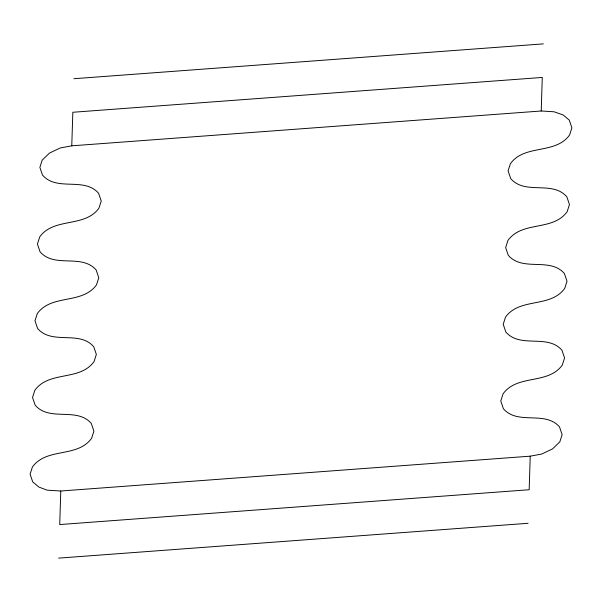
<?xml version="1.0" encoding="UTF-8"?>
<svg xmlns="http://www.w3.org/2000/svg" width="602" height="602" viewBox="0 0 602 602"><rect width="100%" height="100%" fill="white"/><g stroke="black" fill="none" stroke-linecap="round" stroke-linejoin="round"><path stroke-width="0.9" d="M60.787 491.006L59.718 524.56L529.166 489.735L530.234 456.173L541.702 454.043L552.538 448.919L559.822 441.83L562.14 434.674L559.521 426.946C544.976 410.143 517.87 425.584 503.385 408.698L500.766 400.97L503.084 393.806C517.442 373.977 547.91 384.964 562.26 365.128L564.578 357.972L561.959 350.236C547.414 333.44 520.309 348.874 505.823 331.988L503.204 324.26L505.522 317.103C519.88 297.268 550.348 308.254 564.699 288.426L567.016 281.262L564.405 273.534C549.852 256.73 522.747 272.172 508.269 255.286L505.65 247.557L507.968 240.394C522.318 220.565 552.786 231.552 567.144 211.716L569.462 204.56L566.843 196.824C552.297 180.028 525.192 195.462 510.707 178.576L508.088 170.848L510.406 163.691C524.756 143.855 555.225 154.842 569.582 135.014L571.9 127.85L569.281 120.122L563.163 114.974L554.118 111.791L541.213 110.994L71.766 145.827L60.298 147.957L49.462 153.081L42.178 160.17L39.86 167.326L42.479 175.054C56.964 191.94 84.069 176.506 98.615 193.302L101.234 201.03L98.916 208.194C84.558 228.023 54.09 217.036 39.74 236.872L37.422 244.028L40.041 251.764C54.519 268.65 81.624 253.209 96.177 270.012L98.796 277.74L96.478 284.897C82.12 304.732 51.652 293.746 37.301 313.574L34.984 320.738L37.595 328.466C52.081 345.352 79.186 329.919 93.731 346.714L96.35 354.443L94.032 361.606C79.682 381.435 49.214 370.448 34.856 390.284L32.538 397.44L35.157 405.176C49.642 422.062 76.747 406.621 91.293 423.424L93.912 431.152L91.594 438.309C77.244 458.145 46.775 447.158 32.418 466.986L30.1 474.15L32.719 481.878L38.837 487.026L47.084 490.156L60.787 491.006L530.234 456.173M71.766 145.827L72.834 112.265L542.282 77.44L541.213 110.994M73.903 78.711L543.35 43.878M58.65 558.122L528.097 523.288"/></g></svg>
